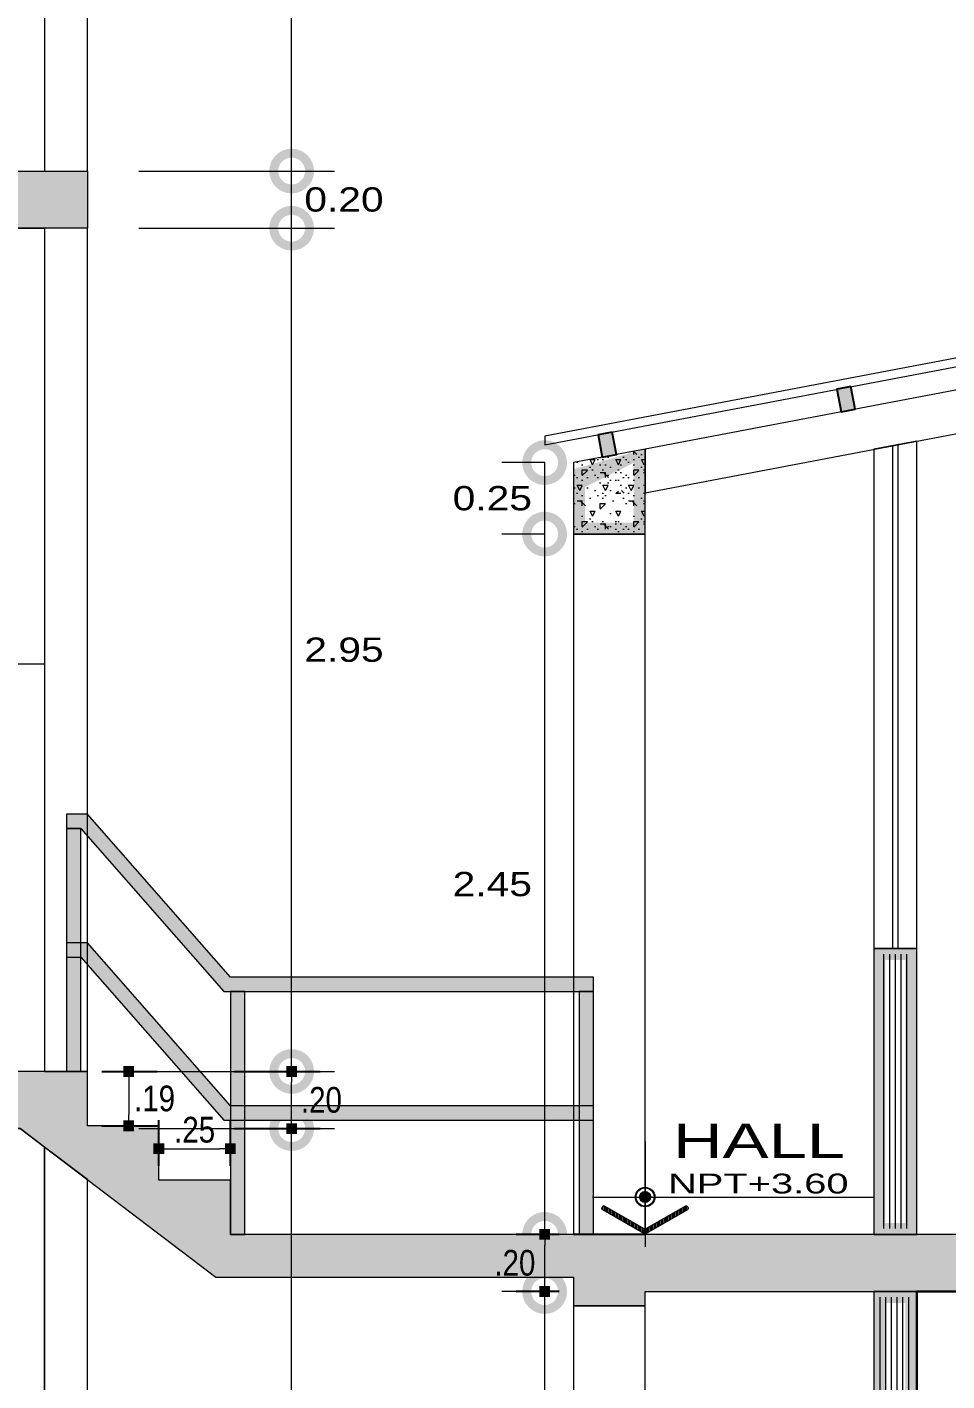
# Model space of a CAD drawing. Header units: millimetres. Extents: x 1555 to 3397, y 790 to 1592.
# Drawn here: x 1722.964 to 1726.18, y 807.998 to 812.734 of the extents above; entities that cross this region are included whole.
import ezdxf
from ezdxf.enums import TextEntityAlignment as Align

# ---------------------------------------------------------------- set-up
doc = ezdxf.new("R2010")
doc.units = ezdxf.units.MM
doc.linetypes.add('CONTINUA', pattern=[0])
doc.layers.get('0').update_dxf_attribs({"lineweight": 5})
doc.layers.get('Defpoints').update_dxf_attribs({"lineweight": 5})
for name, color, linetype, lineweight in [('0-Hach de Muro Alto', 145, 'Continuous', 5), ('0-Muro Alto', 145, 'Continuous', 5), ('02', 2, 'Continuous', 5), ('BARANDAS', 129, 'Continuous', 9), ('CASCO', 7, 'Continuous', 9), ('CONCRETO DE LOSA ALIGERADO', 251, 'Continuous', 5), ('COTAS', 7, 'Continuous', 9), ('COTAS-01', 7, 'Continuous', 15), ('LOSA STDIO ARQ', 7, 'Continuous', 13), ('MARCO DE VENTANA Y PUERTA', 250, 'Continuous', 13), ('MURO ELEV', 7, 'Continuous', 20), ('SOMBRA01', 250, 'Continuous', 20), ('TEXT2', 7, 'Continuous', 9), ('TEXTURA VARIOS', 251, 'Continuous', 9), ('VENTANA', 150, 'Continuous', 5), ('VIGA  MADERA', 46, 'Continuous', 25), ('VIGA PRINCIPAL', 250, 'CONTINUA', 9)]:
    doc.layers.add(name, color=color, linetype=linetype, lineweight=lineweight)
for name, color, linetype, lineweight, true_color in [('BARANDA DETALLES', 7, 'Continuous', 13, 0x818979), ('COLUMNA ELEVACION', 7, 'Continuous', 9, 0x44484a), ('FLECHAS NPT', 7, 'Continuous', 13, 0x51594d), ('MURO INTERIOR 01', 7, 'Continuous', 30, 0x4b4d46), ('RELLENO DE MURO CORTE', 7, 'Continuous', 5, 0x5b605f), ('TEXTOS NPT', 7, 'Continuous', 5, 0x54254a)]:
    doc.layers.add(name, color=color, linetype=linetype, lineweight=lineweight, true_color=true_color)
doc.layers.add('calamina', color=14, linetype='Continuous')
doc.styles.add('DETALLES', font='techl___.ttf')
doc.styles.add('STYLE1-50EJES', font='swissel.ttf', dxfattribs={"width": 1.199999999999999, "height": 0.085})
doc.styles.add('TEXTO-AMBIENTES', font='GOTHIC.TTF', dxfattribs={"width": 1.5, "height": 0.125})
doc.dimstyles.new('50$0', dxfattribs={"dimscale": 0, "dimtxt": 0.09, "dimasz": 0.038, "dimexe": 0.1, "dimexo": 0.05, "dimgap": 0.02, "dimtad": 2, "dimtih": 1, "dimtoh": 1, "dimlfac": -1, "dimzin": 4, "dimdsep": 46, "dimtxsty": 'DETALLES', "dimblk": 'BOXFILLED', "dimcen": 2.5, "dimclrd": 256, "dimclre": 256, "dimclrt": 256, "dimazin": 0, "dimtfac": 1, "dimtmove": 0, "dimatfit": 2, "dimldrblk": 'DOT', "dimfxl": 0.2, "dimfxlon": 1, "dimtolj": 1, "dimtzin": 0, "dimlwd": -1, "dimarcsym": 0})
doc.dimstyles.new('DIM-1-50ejes', dxfattribs={"dimtxt": 0.085, "dimasz": 0.25, "dimexe": 0.15, "dimexo": 0.18, "dimgap": 0.03, "dimtad": 2, "dimtih": 1, "dimtoh": 1, "dimzin": 0, "dimdsep": 46, "dimtxsty": 'STYLE1-50EJES', "dimblk1": 'DOTSMALL', "dimblk2": 'DOTSMALL', "dimsah": 1, "dimcen": 2.75, "dimclrd": 256, "dimclre": 256, "dimclrt": 256, "dimazin": 0, "dimtfac": 1, "dimtix": 1, "dimtmove": 0, "dimatfit": 3, "dimldrblk": 'DOTSMALL', "dimfxl": 1, "dimfxlon": 1, "dimtolj": 1, "dimtzin": 0, "dimlwd": -1, "dimlwe": -1, "dimarcsym": 0})

# ---------------------------------------------------------------- blocks, each defined once
blk = doc.blocks.new('_DOTSMALL')
at = {"color": 0, "linetype": 'ByBlock', "const_width": 0.5}
blk.add_lwpolyline([(-0.0625, 0, 1), (0.0625, 0, 1)], format="xyb", close=True, dxfattribs=at)
blk = doc.blocks.new('*D471')
at = {"layer": 'COTAS', "transparency": 16777216}
for p, q in [((1723.354597669098, 808.8805484734368), (1724.038790911903, 808.8805484734368)), ((1723.888790911903, 805.4805484734366), (1723.888790911903, 808.8805484734368)), ((1723.354597669099, 805.4805484734366), (1724.038790911903, 805.4805484734366))]:
    blk.add_line(p, q, dxfattribs=at)
at = {"layer": 'Defpoints', "color": 0, "transparency": 16777216}
for p in [(1723.174597669098, 808.8805484734368), (1723.888790911903, 808.8805484734368), (1723.174597669099, 805.4805484734366)]:
    blk.add_point(p, dxfattribs=at)
at = {"layer": 'COTAS', "transparency": 16777216, "xscale": 0.25, "yscale": 0.25, "zscale": 0.25}
for p, rotation in [((1723.888790911903, 808.8805484734368), 90), ((1723.888790911903, 805.4805484734366), 270)]:
    blk.add_blockref('_DOTSMALL', p, dxfattribs=dict(at, rotation=rotation))
at = {"layer": 'COTAS', "transparency": 16777216, "insert": (1724.071894360178, 807.1805484734369), "char_height": 0.085, "attachment_point": 5, "style": 'STYLE1-50EJES'}
blk.add_mtext('\\A1;3.40', dxfattribs=at)
blk = doc.blocks.new('_BOXFILLED')
at = {"color": 0, "linetype": 'ByBlock'}
blk.add_line((-0.5, 0), (-1, 0), dxfattribs=at)
blk.add_solid([(-0.5, 0.5), (0.5, 0.5), (-0.5, -0.5), (0.5, -0.5)], dxfattribs=at)
blk = doc.blocks.new('*D472')
at = {"layer": 'COTAS-01', "lineweight": -2, "transparency": 16777216}
for p, q in [((1723.688790911903, 809.0805484734367), (1723.988790911902, 809.0805484734367)), ((1723.688790911903, 808.8805484734368), (1723.988790911902, 808.8805484734368))]:
    blk.add_line(p, q, dxfattribs=at)
at = {"layer": 'COTAS-01', "transparency": 16777216}
blk.add_line((1723.888790911903, 808.9185484734368), (1723.888790911903, 809.0425484734367), dxfattribs=at)
at = {"layer": 'Defpoints', "color": 0, "transparency": 16777216}
for p in [(1723.1745976691, 809.0805484734367), (1723.888790911903, 809.0805484734367), (1723.174597669098, 808.8805484734368)]:
    blk.add_point(p, dxfattribs=at)
at = {"layer": 'COTAS-01', "transparency": 16777216, "xscale": 0.038, "yscale": 0.038, "zscale": 0.038}
for p, rotation in [((1723.888790911903, 809.0805484734367), 90), ((1723.888790911903, 808.8805484734368), 270)]:
    blk.add_blockref('_BOXFILLED', p, dxfattribs=dict(at, rotation=rotation))
at = {"layer": 'COTAS-01', "transparency": 16777216, "insert": (1723.992935648744, 808.9805484734369), "char_height": 0.09, "attachment_point": 5, "style": 'DETALLES'}
blk.add_mtext('\\A1;.20', dxfattribs=at)
blk = doc.blocks.new('_Dot')
at = {"layer": '02', "color": 0, "lineweight": -2}
blk.add_line((-0.5, 0), (-1, 0), dxfattribs=at)
at = {"layer": '02', "color": 0, "const_width": 0.5}
blk.add_lwpolyline([(-0.25, 0, 1), (0.25, 0, 1)], format="xyb", close=True, dxfattribs=at)
blk = doc.blocks.new('*D473')
at = {"layer": 'COTAS', "transparency": 16777216}
for p, q in [((1723.3545976691, 812.0305484734383), (1724.038790911903, 812.0305484734383)), ((1723.888790911903, 809.0805484734367), (1723.888790911903, 812.0305484734383)), ((1723.3545976691, 809.0805484734367), (1724.038790911903, 809.0805484734367))]:
    blk.add_line(p, q, dxfattribs=at)
at = {"layer": 'Defpoints', "color": 0, "transparency": 16777216}
for p in [(1723.1745976691, 812.0305484734383), (1723.888790911903, 812.0305484734383), (1723.1745976691, 809.0805484734367)]:
    blk.add_point(p, dxfattribs=at)
at = {"layer": 'COTAS', "transparency": 16777216, "xscale": 0.25, "yscale": 0.25, "zscale": 0.25}
for p, rotation in [((1723.888790911903, 812.0305484734383), 90), ((1723.888790911903, 809.0805484734367), 270)]:
    blk.add_blockref('_DOTSMALL', p, dxfattribs=dict(at, rotation=rotation))
at = {"layer": 'COTAS', "transparency": 16777216, "insert": (1724.071928842937, 810.5555484734377), "char_height": 0.085, "attachment_point": 5, "style": 'STYLE1-50EJES'}
blk.add_mtext('\\A1;2.95', dxfattribs=at)
blk = doc.blocks.new('*D474')
at = {"layer": 'COTAS', "transparency": 16777216}
for p, q in [((1723.3545976691, 812.2305484734379), (1724.038790911903, 812.2305484734379)), ((1723.888790911903, 812.0305484734383), (1723.888790911903, 812.2305484734379)), ((1723.3545976691, 812.0305484734383), (1724.038790911903, 812.0305484734383))]:
    blk.add_line(p, q, dxfattribs=at)
at = {"layer": 'Defpoints', "color": 0, "transparency": 16777216}
for p in [(1723.1745976691, 812.2305484734379), (1723.888790911903, 812.2305484734379), (1723.1745976691, 812.0305484734383)]:
    blk.add_point(p, dxfattribs=at)
at = {"layer": 'COTAS', "transparency": 16777216, "xscale": 0.25, "yscale": 0.25, "zscale": 0.25}
for p, rotation in [((1723.888790911903, 812.2305484734379), 90), ((1723.888790911903, 812.0305484734383), 270)]:
    blk.add_blockref('_DOTSMALL', p, dxfattribs=dict(at, rotation=rotation))
at = {"layer": 'COTAS', "transparency": 16777216, "insert": (1724.071790911902, 812.1305484734384), "char_height": 0.085, "attachment_point": 5, "style": 'STYLE1-50EJES'}
blk.add_mtext('\\A1;0.20', dxfattribs=at)
blk = doc.blocks.new('*D475')
at = {"layer": 'COTAS', "transparency": 16777216}
for p, q in [((1723.3545976691, 815.1805484734392), (1724.038790911903, 815.1805484734392)), ((1723.888790911903, 812.2305484734379), (1723.888790911903, 815.1805484734392)), ((1723.3545976691, 812.2305484734379), (1724.038790911903, 812.2305484734379))]:
    blk.add_line(p, q, dxfattribs=at)
at = {"layer": 'Defpoints', "color": 0, "transparency": 16777216}
for p in [(1723.1745976691, 815.1805484734392), (1723.888790911903, 815.1805484734392), (1723.1745976691, 812.2305484734379)]:
    blk.add_point(p, dxfattribs=at)
at = {"layer": 'COTAS', "transparency": 16777216, "xscale": 0.25, "yscale": 0.25, "zscale": 0.25}
for p, rotation in [((1723.888790911903, 815.1805484734392), 90), ((1723.888790911903, 812.2305484734379), 270)]:
    blk.add_blockref('_DOTSMALL', p, dxfattribs=dict(at, rotation=rotation))
at = {"layer": 'COTAS', "transparency": 16777216, "insert": (1724.071928842937, 813.7055484734389), "char_height": 0.085, "attachment_point": 5, "style": 'STYLE1-50EJES'}
blk.add_mtext('\\A1;2.95', dxfattribs=at)
blk = doc.blocks.new('*D479')
at = {"layer": 'COTAS-01', "lineweight": -2, "transparency": 16777216}
for p, q in [((1723.224597669099, 809.0805484734367), (1723.418994703725, 809.0805484734367)), ((1723.224597669099, 808.8905484734366), (1723.418994703725, 808.8905484734366))]:
    blk.add_line(p, q, dxfattribs=at)
at = {"layer": 'COTAS-01', "transparency": 16777216}
blk.add_line((1723.318994703725, 809.0425484734367), (1723.318994703725, 808.9285484734366), dxfattribs=at)
at = {"layer": 'Defpoints', "color": 0, "transparency": 16777216}
for p in [(1723.174597669099, 809.0805484734367), (1723.174597669099, 808.8905484734366), (1723.318994703725, 808.8905484734366)]:
    blk.add_point(p, dxfattribs=at)
at = {"layer": 'COTAS-01', "transparency": 16777216, "xscale": 0.038, "yscale": 0.038, "zscale": 0.038}
for p, rotation in [((1723.318994703725, 809.0805484734367), 90), ((1723.318994703725, 808.8905484734366), 270)]:
    blk.add_blockref('_BOXFILLED', p, dxfattribs=dict(at, rotation=rotation))
at = {"layer": 'COTAS-01', "transparency": 16777216, "insert": (1723.409586808988, 808.9855484734369), "char_height": 0.09, "attachment_point": 5, "style": 'DETALLES'}
blk.add_mtext('\\A1;.19', dxfattribs=at)
blk = doc.blocks.new('*D480')
at = {"layer": 'COTAS-01', "lineweight": -2, "transparency": 16777216}
for p, q in [((1723.424597669099, 808.7505484734364), (1723.424597669099, 808.9101476423214)), ((1723.674597669099, 808.7505484734364), (1723.674597669099, 808.9101476423214))]:
    blk.add_line(p, q, dxfattribs=at)
at = {"layer": 'COTAS-01', "transparency": 16777216}
blk.add_line((1723.462597669099, 808.8101476423213), (1723.636597669099, 808.8101476423213), dxfattribs=at)
at = {"layer": 'Defpoints', "color": 0, "transparency": 16777216}
for p in [(1723.674597669099, 808.8101476423213), (1723.424597669099, 808.7005484734365), (1723.674597669099, 808.7005484734365)]:
    blk.add_point(p, dxfattribs=at)
at = {"layer": 'COTAS-01', "transparency": 16777216, "xscale": 0.038, "yscale": 0.038, "zscale": 0.038, "rotation": 180}
blk.add_blockref('_BOXFILLED', (1723.424597669099, 808.8101476423213), dxfattribs=at)
at = {"layer": 'COTAS-01', "transparency": 16777216, "xscale": 0.038, "yscale": 0.038, "zscale": 0.038}
blk.add_blockref('_BOXFILLED', (1723.674597669099, 808.8101476423213), dxfattribs=at)
at = {"layer": 'COTAS-01', "transparency": 16777216, "insert": (1723.549597669099, 808.8761344844266), "char_height": 0.09, "attachment_point": 5, "style": 'DETALLES'}
blk.add_mtext('\\A1;.25', dxfattribs=at)
blk = doc.blocks.new('*D516')
at = {"layer": 'COTAS', "transparency": 16777216}
for p, q in [((1724.773500441772, 808.3105484734366), (1724.623500441772, 808.3105484734366)), ((1724.773500441772, 804.9105484734367), (1724.773500441772, 808.3105484734366)), ((1724.773500441772, 804.9105484734367), (1724.623500441772, 804.9105484734367))]:
    blk.add_line(p, q, dxfattribs=at)
at = {"layer": 'Defpoints', "color": 0, "transparency": 16777216}
for p in [(1724.773500441772, 808.3105484734366), (1724.8745976691, 808.3105484734366), (1724.874597669099, 804.9105484734367)]:
    blk.add_point(p, dxfattribs=at)
at = {"layer": 'COTAS', "transparency": 16777216, "xscale": 0.25, "yscale": 0.25, "zscale": 0.25}
for p, rotation in [((1724.773500441772, 808.3105484734366), 90), ((1724.773500441772, 804.9105484734367), 270)]:
    blk.add_blockref('_DOTSMALL', p, dxfattribs=dict(at, rotation=rotation))
at = {"layer": 'COTAS', "transparency": 16777216, "insert": (1724.590396993496, 806.6105484734369), "char_height": 0.085, "attachment_point": 5, "style": 'STYLE1-50EJES'}
blk.add_mtext('\\A1;3.40', dxfattribs=at)
blk = doc.blocks.new('*D517')
at = {"layer": 'COTAS-01', "lineweight": -2, "transparency": 16777216}
for p, q in [((1724.824597669099, 808.5105484734366), (1724.673500441772, 808.5105484734366)), ((1724.8245976691, 808.3105484734366), (1724.673500441772, 808.3105484734366))]:
    blk.add_line(p, q, dxfattribs=at)
at = {"layer": 'COTAS-01', "transparency": 16777216}
blk.add_line((1724.773500441772, 808.3485484734366), (1724.773500441772, 808.4725484734366), dxfattribs=at)
at = {"layer": 'Defpoints', "color": 0, "transparency": 16777216}
for p in [(1724.773500441772, 808.5105484734366), (1724.874597669099, 808.5105484734366), (1724.8745976691, 808.3105484734366)]:
    blk.add_point(p, dxfattribs=at)
at = {"layer": 'COTAS-01', "transparency": 16777216, "xscale": 0.038, "yscale": 0.038, "zscale": 0.038}
for p, rotation in [((1724.773500441772, 808.5105484734366), 90), ((1724.773500441772, 808.3105484734366), 270)]:
    blk.add_blockref('_BOXFILLED', p, dxfattribs=dict(at, rotation=rotation))
at = {"layer": 'COTAS-01', "transparency": 16777216, "insert": (1724.66935570493, 808.4105484734368), "char_height": 0.09, "attachment_point": 5, "style": 'DETALLES'}
blk.add_mtext('\\A1;.20', dxfattribs=at)
blk = doc.blocks.new('*D518')
at = {"layer": 'COTAS', "transparency": 16777216}
for p, q in [((1724.773500441772, 810.9605484734367), (1724.623500441772, 810.9605484734367)), ((1724.773500441772, 808.5105484734366), (1724.773500441772, 810.9605484734367)), ((1724.773500441772, 808.5105484734366), (1724.623500441772, 808.5105484734366))]:
    blk.add_line(p, q, dxfattribs=at)
at = {"layer": 'Defpoints', "color": 0, "transparency": 16777216}
for p in [(1724.773500441772, 810.9605484734367), (1724.874597669099, 810.9605484734367), (1724.874597669099, 808.5105484734366)]:
    blk.add_point(p, dxfattribs=at)
at = {"layer": 'COTAS', "transparency": 16777216, "xscale": 0.25, "yscale": 0.25, "zscale": 0.25}
for p, rotation in [((1724.773500441772, 810.9605484734367), 90), ((1724.773500441772, 808.5105484734366), 270)]:
    blk.add_blockref('_DOTSMALL', p, dxfattribs=dict(at, rotation=rotation))
at = {"layer": 'COTAS', "transparency": 16777216, "insert": (1724.590362510737, 809.7355484734369), "char_height": 0.085, "attachment_point": 5, "style": 'STYLE1-50EJES'}
blk.add_mtext('\\A1;2.45', dxfattribs=at)
blk = doc.blocks.new('*D519')
at = {"layer": 'COTAS', "transparency": 16777216}
for p, q in [((1724.773500441772, 811.2105484734367), (1724.623500441772, 811.2105484734367)), ((1724.773500441772, 810.9605484734367), (1724.773500441772, 811.2105484734367)), ((1724.773500441772, 810.9605484734367), (1724.623500441772, 810.9605484734367))]:
    blk.add_line(p, q, dxfattribs=at)
at = {"layer": 'Defpoints', "color": 0, "transparency": 16777216}
for p in [(1724.773500441772, 811.2105484734367), (1724.874597669099, 811.2105484734367), (1724.874597669099, 810.9605484734367)]:
    blk.add_point(p, dxfattribs=at)
at = {"layer": 'COTAS', "transparency": 16777216, "xscale": 0.25, "yscale": 0.25, "zscale": 0.25}
for p, rotation in [((1724.773500441772, 811.2105484734367), 90), ((1724.773500441772, 810.9605484734367), 270)]:
    blk.add_blockref('_DOTSMALL', p, dxfattribs=dict(at, rotation=rotation))
at = {"layer": 'COTAS', "transparency": 16777216, "insert": (1724.590500441772, 811.0855484734369), "char_height": 0.085, "attachment_point": 5, "style": 'STYLE1-50EJES'}
blk.add_mtext('\\A1;0.25', dxfattribs=at)

msp = doc.modelspace()

# ---------------------------------------------------------------- hatches: boundary and pattern name
at = {"layer": 'BARANDA DETALLES'}
h = msp.add_hatch(color=256, dxfattribs=at)
h.set_gradient(color1=(129, 137, 121), rotation=89.99999999999996, one_color=1, tint=1, name='CYLINDER')
h.paths.add_polyline_path([(1723.101946651249, 809.9805484734367), (1723.101946651249, 809.9305484734367), (1723.151946651249, 809.9305484734367), (1723.651946651249, 809.3605484734366), (1724.944597669099, 809.3605484734367), (1724.944597669099, 809.4105484734366), (1723.674597669099, 809.4105484734367), (1723.174597669099, 809.9805484734368)])
h = msp.add_hatch(color=256, dxfattribs=at)
h.set_gradient(color1=(129, 137, 121), one_color=1, tint=1, name='CYLINDER')
h.paths.add_polyline_path([(1723.151946651249, 809.9305484734367), (1723.101946651249, 809.9305484734367), (1723.101946651249, 809.0805484734367), (1723.151946651249, 809.0805484734367)])
h = msp.add_hatch(color=256, dxfattribs=at)
h.set_gradient(color1=(129, 137, 121), rotation=89.99999999999996, one_color=1, tint=1, name='CYLINDER')
h.paths.add_polyline_path([(1723.101946651249, 809.5305484734367), (1723.101946651249, 809.4805484734368), (1723.151946651249, 809.4805484734368), (1723.651946651249, 808.9105484734366), (1724.944597669099, 808.9105484734365), (1724.944597669099, 808.9605484734366), (1723.674597669099, 808.9605484734366), (1723.174597669099, 809.5305484734367)])
h = msp.add_hatch(color=256, dxfattribs=at)
h.set_gradient(color1=(129, 137, 121), one_color=1, tint=1, name='CYLINDER')
h.paths.add_polyline_path([(1723.724597669099, 809.3605484734366), (1723.674597669099, 809.3605484734366), (1723.674597669099, 808.5105484734366), (1723.724597669099, 808.5105484734366)])
h = msp.add_hatch(color=256, dxfattribs=at)
h.set_gradient(color1=(129, 137, 121), one_color=1, tint=1, name='CYLINDER')
h.paths.add_polyline_path([(1724.944597669099, 809.3605484734366), (1724.894597669099, 809.3605484734366), (1724.894597669099, 808.5105484734366), (1724.944597669099, 808.5105484734366)])
at = {"layer": 'CONCRETO DE LOSA ALIGERADO'}
h = msp.add_hatch(dxfattribs=at)
h.set_pattern_fill('CONCRETE', color=256, scale=0.18, style=0, pattern_type=2)
h.set_pattern_definition([(45, (290.9679759423046, -148.5900730685125), (0, 0.1800008193761351), [0.0254556, -0.050913, 0.0127278, -0.0763668, 0.0254556, -0.06363964116000001]), (135, (291.0849759423044, -148.5810730685125), (-0.1800008193761351, 0), [0.02545578, -0.0381834, 0.0127278, -0.063639, 0.02545578, -0.08909668116000001]), (63.43494882, (290.9409759423044, -148.6170730685126), (9.1798e-12, 0.1800000000000169), [0.02012399999999975, -0.08049599999999932, 0.02012399999999975, -0.08050211801999922]), (116.5650512, (290.9409759423044, -148.6170730685126), (-7.20117e-11, 0.1800000000000169), [0.02012399999999975, -0.08049599999999932, 0.02012399999999975, -0.08050211801999922]), (0, (290.9409759423044, -148.5990730685126), (0, 0.18), [0.009000000000000001, -0.07200000000000001, 0.018, -0.07200000000000001, 0.009000000000000001]), (0, (290.9409759423044, -148.5720730685125), (0, 0.18), [-0.027, 0.018, -0.07200000000000001, 0, -0.063, 0]), (0, (290.9409759423044, -148.5630730685124), (0, 0.18), [-0.07200000000000001, 0, -0.05400000000000001, 0.018, -0.036, 0]), (0, (290.9409759423044, -148.5360730685126), (0, 0.18), [-0.036, 0, -0.045, 0.018, -0.081, 0]), (0, (290.9409759423044, -148.5090730685125), (0, 0.18), [-0.036, 0.018, -0.07200000000000001, 0.018, -0.036, 0]), (0, (290.9409759423044, -148.4640730685126), (0, 0.18), [-0.027, 0.018, -0.036, 0, -0.099, 0]), (0, (290.9409759423044, -148.4550730685125), (0, 0.18), [-0.036, 0, -0.108, 0.018, -0.018, 0]), (90, (290.9499759423044, -148.5810730685125), (-0.18, 0), [-0.05400000000000001, 0, -0.05400000000000001, 0, -0.07200000000000001, 0]), (90, (290.9679759423046, -148.6170730685126), (-0.18, 0), [-0.027, 0.018, -0.07200000000000001, 0, -0.063, 0]), (90, (290.9859759423045, -148.6170730685126), (-0.18, 0), [-0.07200000000000001, 0, -0.063, 0.018, -0.027, 0]), (90, (291.0849759423044, -148.6170730685126), (-0.18, 0), [-0.036, 0.018, -0.09, 0.018, -0.018, 0]), (90, (290.9589759423046, -148.5990730685126), (-0.18, 0), [-0.05400000000000001, 0, -0.063, 0, -0.063, 0]), (90, (290.9769759423046, -148.5990730685126), (-0.18, 0), [-0.045, 0, -0.099, 0, -0.036, 0]), (90, (290.9949759423046, -148.5900730685125), (-0.18, 0), [-0.09, 0, -0.027, 0, -0.063, 0]), (90, (291.0039759423046, -148.6080730685126), (-0.18, 0), [-0.081, 0, -0.036, 0, -0.045, 0]), (90, (291.0219759423044, -148.5810730685125), (-0.18, 0), [-0.07200000000000001, 0, -0.027, 0, -0.07200000000000001, 0]), (90, (291.0309759423044, -148.5720730685125), (-0.18, 0), [-0.081, 0, -0.036, 0, -0.063, 0]), (90, (291.0399759423044, -148.6170730685126), (-0.18, 0), [-0.108, 0, -0.045, 0, -0.027, 0]), (90, (291.0489759423044, -148.5900730685125), (-0.18, 0), [-0.036, 0, -0.07200000000000001, 0, -0.07200000000000001, 0]), (90, (291.0579759423044, -148.5990730685126), (-0.18, 0), [-0.081, 0, -0.045, 0, -0.05400000000000001, 0]), (90, (291.0669759423044, -148.6080730685126), (-0.18, 0), [-0.07200000000000001, 0, -0.05400000000000001, 0, -0.05400000000000001, 0]), (90, (291.0849759423044, -148.5990730685126), (-0.18, 0), [-0.05400000000000001, 0, -0.05400000000000001, 0, -0.07200000000000001, 0]), (90, (291.1029759423046, -148.5900730685125), (-0.18, 0), [-0.07200000000000001, 0, -0.036, 0, -0.07200000000000001, 0]), (90, (291.1119759423046, -148.5810730685125), (-0.18, 0), [-0.027, 0, -0.108, 0, -0.045, 0])])
h.paths.add_polyline_path([(1723.1745976691, 812.0305484734386), (1723.1745976691, 812.2305484734384), (1711.974597669099, 812.2305484734379), (1711.974597669099, 812.0305484734381)])
h = msp.add_hatch(dxfattribs=at)
h.set_pattern_fill('CONCRETE', color=256, scale=0.18, style=0, pattern_type=2)
h.set_pattern_definition([(45, (303.8679759423038, -149.6100730685138), (0, 0.1800008193761351), [0.0254556, -0.050913, 0.0127278, -0.0763668, 0.0254556, -0.06363964116000001]), (135, (303.9849759423036, -149.6010730685138), (-0.1800008193761351, 0), [0.02545578, -0.0381834, 0.0127278, -0.063639, 0.02545578, -0.08909668116000001]), (63.43494882, (303.8409759423036, -149.6370730685139), (9.1798e-12, 0.1800000000000169), [0.02012399999999972, -0.08049599999999917, 0.02012399999999972, -0.08050211801999917]), (116.5650512, (303.8409759423036, -149.6370730685139), (-7.20117e-11, 0.1800000000000169), [0.02012399999999972, -0.08049599999999917, 0.02012399999999972, -0.08050211801999917]), (0, (303.8409759423036, -149.6190730685138), (0, 0.18), [0.009000000000000001, -0.07200000000000001, 0.018, -0.07200000000000001, 0.009000000000000001]), (0, (303.8409759423036, -149.5920730685139), (0, 0.18), [-0.027, 0.018, -0.07200000000000001, 0, -0.063, 0]), (0, (303.8409759423036, -149.5830730685138), (0, 0.18), [-0.07200000000000001, 0, -0.05400000000000001, 0.018, -0.036, 0]), (0, (303.8409759423036, -149.5560730685139), (0, 0.18), [-0.036, 0, -0.045, 0.018, -0.081, 0]), (0, (303.8409759423036, -149.5290730685138), (0, 0.18), [-0.036, 0.018, -0.07200000000000001, 0.018, -0.036, 0]), (0, (303.8409759423036, -149.4840730685139), (0, 0.18), [-0.027, 0.018, -0.036, 0, -0.099, 0]), (0, (303.8409759423036, -149.4750730685138), (0, 0.18), [-0.036, 0, -0.108, 0.018, -0.018, 0]), (90, (303.8499759423036, -149.6010730685138), (-0.18, 0), [-0.05400000000000001, 0, -0.05400000000000001, 0, -0.07200000000000001, 0]), (90, (303.8679759423038, -149.6370730685139), (-0.18, 0), [-0.027, 0.018, -0.07200000000000001, 0, -0.063, 0]), (90, (303.8859759423037, -149.6370730685139), (-0.18, 0), [-0.07200000000000001, 0, -0.063, 0.018, -0.027, 0]), (90, (303.9849759423036, -149.6370730685139), (-0.18, 0), [-0.036, 0.018, -0.09, 0.018, -0.018, 0]), (90, (303.8589759423036, -149.6190730685138), (-0.18, 0), [-0.05400000000000001, 0, -0.063, 0, -0.063, 0]), (90, (303.8769759423038, -149.6190730685138), (-0.18, 0), [-0.045, 0, -0.099, 0, -0.036, 0]), (90, (303.8949759423037, -149.6100730685138), (-0.18, 0), [-0.09, 0, -0.027, 0, -0.063, 0]), (90, (303.9039759423038, -149.6280730685139), (-0.18, 0), [-0.081, 0, -0.036, 0, -0.045, 0]), (90, (303.9219759423036, -149.6010730685138), (-0.18, 0), [-0.07200000000000001, 0, -0.027, 0, -0.07200000000000001, 0]), (90, (303.9309759423036, -149.5920730685139), (-0.18, 0), [-0.081, 0, -0.036, 0, -0.063, 0]), (90, (303.9399759423036, -149.6370730685139), (-0.18, 0), [-0.108, 0, -0.045, 0, -0.027, 0]), (90, (303.9489759423036, -149.6100730685138), (-0.18, 0), [-0.036, 0, -0.07200000000000001, 0, -0.07200000000000001, 0]), (90, (303.9579759423036, -149.6190730685138), (-0.18, 0), [-0.081, 0, -0.045, 0, -0.05400000000000001, 0]), (90, (303.9669759423036, -149.6280730685139), (-0.18, 0), [-0.07200000000000001, 0, -0.05400000000000001, 0, -0.05400000000000001, 0]), (90, (303.9849759423036, -149.6190730685138), (-0.18, 0), [-0.05400000000000001, 0, -0.05400000000000001, 0, -0.07200000000000001, 0]), (90, (304.0029759423036, -149.6100730685138), (-0.18, 0), [-0.07200000000000001, 0, -0.036, 0, -0.07200000000000001, 0]), (90, (304.0119759423038, -149.6010730685138), (-0.18, 0), [-0.027, 0, -0.108, 0, -0.045, 0])])
h.paths.add_polyline_path([(1725.124597669099, 810.9605484734367), (1725.124597669099, 811.2580484734367), (1724.874597669099, 811.2105484734367), (1724.874597669099, 810.9605484734367)])
h = msp.add_hatch(dxfattribs=at)
h.set_pattern_fill('CONCRETE', color=256, scale=0.18, style=0, pattern_type=2)
h.set_pattern_definition([(45, (290.9679759423046, -151.7400730685139), (0, 0.1800008193761351), [0.0254556, -0.050913, 0.0127278, -0.0763668, 0.0254556, -0.06363964116000001]), (135, (291.0849759423045, -151.7310730685139), (-0.1800008193761351, 0), [0.02545578, -0.0381834, 0.0127278, -0.063639, 0.02545578, -0.08909668116000001]), (63.43494882, (290.9409759423045, -151.7670730685139), (9.1798e-12, 0.1800000000000169), [0.0201239999999997, -0.080495999999999, 0.0201239999999997, -0.080502118019999]), (116.5650512, (290.9409759423045, -151.7670730685139), (-7.20117e-11, 0.1800000000000169), [0.0201239999999997, -0.080495999999999, 0.0201239999999997, -0.080502118019999]), (0, (290.9409759423045, -151.7490730685138), (0, 0.18), [0.009000000000000001, -0.07200000000000001, 0.018, -0.07200000000000001, 0.009000000000000001]), (0, (290.9409759423045, -151.7220730685139), (0, 0.18), [-0.027, 0.018, -0.07200000000000001, 0, -0.063, 0]), (0, (290.9409759423045, -151.7130730685138), (0, 0.18), [-0.07200000000000001, 0, -0.05400000000000001, 0.018, -0.036, 0]), (0, (290.9409759423045, -151.6860730685139), (0, 0.18), [-0.036, 0, -0.045, 0.018, -0.081, 0]), (0, (290.9409759423045, -151.6590730685139), (0, 0.18), [-0.036, 0.018, -0.07200000000000001, 0.018, -0.036, 0]), (0, (290.9409759423045, -151.6140730685138), (0, 0.18), [-0.027, 0.018, -0.036, 0, -0.099, 0]), (0, (290.9409759423045, -151.6050730685138), (0, 0.18), [-0.036, 0, -0.108, 0.018, -0.018, 0]), (90, (290.9499759423045, -151.7310730685139), (-0.18, 0), [-0.05400000000000001, 0, -0.05400000000000001, 0, -0.07200000000000001, 0]), (90, (290.9679759423046, -151.7670730685139), (-0.18, 0), [-0.027, 0.018, -0.07200000000000001, 0, -0.063, 0]), (90, (290.9859759423045, -151.7670730685139), (-0.18, 0), [-0.07200000000000001, 0, -0.063, 0.018, -0.027, 0]), (90, (291.0849759423045, -151.7670730685139), (-0.18, 0), [-0.036, 0.018, -0.09, 0.018, -0.018, 0]), (90, (290.9589759423046, -151.7490730685138), (-0.18, 0), [-0.05400000000000001, 0, -0.063, 0, -0.063, 0]), (90, (290.9769759423045, -151.7490730685138), (-0.18, 0), [-0.045, 0, -0.099, 0, -0.036, 0]), (90, (290.9949759423046, -151.7400730685139), (-0.18, 0), [-0.09, 0, -0.027, 0, -0.063, 0]), (90, (291.0039759423046, -151.7580730685139), (-0.18, 0), [-0.081, 0, -0.036, 0, -0.045, 0]), (90, (291.0219759423044, -151.7310730685139), (-0.18, 0), [-0.07200000000000001, 0, -0.027, 0, -0.07200000000000001, 0]), (90, (291.0309759423045, -151.7220730685139), (-0.18, 0), [-0.081, 0, -0.036, 0, -0.063, 0]), (90, (291.0399759423044, -151.7670730685139), (-0.18, 0), [-0.108, 0, -0.045, 0, -0.027, 0]), (90, (291.0489759423044, -151.7400730685139), (-0.18, 0), [-0.036, 0, -0.07200000000000001, 0, -0.07200000000000001, 0]), (90, (291.0579759423044, -151.7490730685138), (-0.18, 0), [-0.081, 0, -0.045, 0, -0.05400000000000001, 0]), (90, (291.0669759423045, -151.7580730685139), (-0.18, 0), [-0.07200000000000001, 0, -0.05400000000000001, 0, -0.05400000000000001, 0]), (90, (291.0849759423045, -151.7490730685138), (-0.18, 0), [-0.05400000000000001, 0, -0.05400000000000001, 0, -0.07200000000000001, 0]), (90, (291.1029759423046, -151.7400730685139), (-0.18, 0), [-0.07200000000000001, 0, -0.036, 0, -0.07200000000000001, 0]), (90, (291.1119759423045, -151.7310730685139), (-0.18, 0), [-0.027, 0, -0.108, 0, -0.045, 0])])
h.paths.add_polyline_path([(1724.874597669099, 808.3605484734364), (1724.874597669099, 808.2605484734365), (1725.124597669099, 808.2605484734365), (1725.124597669099, 808.3105484734365), (1729.6245976691, 808.3105484734366), (1729.624597669099, 808.2605484734366), (1729.8745976691, 808.2605484734366), (1729.8745976691, 808.5105484734365), (1723.674597669099, 808.5105484734363), (1723.674597669099, 808.7005484734365), (1723.424597669099, 808.7005484734365), (1723.424597669099, 808.8905484734366), (1723.174597669099, 808.8905484734365), (1723.174597669099, 809.0805484734365), (1711.974597669099, 809.0805484734367), (1711.974597669099, 808.8805484734368), (1722.93985579855, 808.8805484734368), (1722.974597669099, 808.8541446518194), (1723.18985579855, 808.6905484734366), (1723.211877775318, 808.6738117710931), (1723.224597669099, 808.6641446518192), (1723.43985579855, 808.5005484734364), (1723.461877775318, 808.483811771093), (1723.474597669099, 808.4741446518194), (1723.624066324866, 808.3605484734361)])
at = {"layer": 'FLECHAS NPT'}
h = msp.add_hatch(color=256, dxfattribs=at)
h.paths.add_polyline_path([(1725.124597669099, 808.6258508065521), (1725.124597669099, 808.6411981031275), (1725.109250372522, 808.6411981031275, 0.4142135623730951)])
h.paths.add_polyline_path([(1725.139944965674, 808.6411981031275), (1725.124597669099, 808.6411981031275), (1725.124597669099, 808.6258508065521, 0.4142135623730951)])
h.paths.add_polyline_path([(1725.139944965674, 808.6411981031275, 0.4142135623730951), (1725.124597669099, 808.6565453997026), (1725.124597669099, 808.6411981031275)])
h.paths.add_polyline_path([(1725.124597669099, 808.6411981031275), (1725.124597669099, 808.6565453997026, 0.4142135623730951), (1725.109250372522, 808.6411981031275)])
h = msp.add_hatch(dxfattribs=at)
h.set_pattern_fill('ANSI31', color=256, scale=0.0409261242006669, angle=45, style=0)
h.set_pattern_definition([(90, (1688.421072224525, 814.841792356016), (0.0051157655250834, 0), [])])
h.paths.add_polyline_path([(1724.984114811112, 808.609681050833, 0.4142135623731248), (1724.975728892312, 808.6074340506603), (1724.974194162658, 808.6047758209234, 0.4142135622913197), (1724.976441162829, 808.5963899021242), (1725.120760844954, 808.5130668948004, 0.1316524975874272), (1725.124597669099, 808.5120388208692), (1725.124597669099, 808.5297603524875, -0.1316524950640811), (1725.120760845031, 808.5307884264172)])
h.paths.add_polyline_path([(1725.128434493317, 808.5307884264191, -0.1316525000879867), (1725.124597669099, 808.5297603524875), (1725.124597669099, 808.5120388208692, 0.1316524975873821), (1725.128434493243, 808.5130668948004), (1725.272754175367, 808.5963899021242, 0.4142135622913213), (1725.275001175538, 808.6047758209234), (1725.273466445884, 808.6074340506603, 0.414213562510474), (1725.265080527083, 808.6096810508318)])
at = {"layer": 'RELLENO DE MURO CORTE'}
h = msp.add_hatch(dxfattribs=at)
h.set_pattern_fill('_USER', color=256, scale=0.02, angle=90, style=0, pattern_type=0)
h.set_pattern_definition([(90, (94.73978720857752, -7.142844465469118), (-0.02, 0), [])])
h.paths.add_polyline_path([(1726.054597669099, 809.4905484734368), (1725.944597669099, 809.4905484734368), (1725.944597669099, 808.5305484734366), (1726.054597669099, 808.5305484734366)])
h = msp.add_hatch(dxfattribs=at)
h.set_pattern_fill('_USER', color=256, scale=0.02, angle=90, style=0, pattern_type=0)
h.set_pattern_definition([(90, (5.086321081525284, 24.85458083150218), (-0.02, 1.224606353822377e-18), [])])
h.paths.add_polyline_path([(1726.054597669098, 808.2905484734366), (1725.944597669099, 808.2905484734366), (1725.944597669099, 804.9305484734367), (1726.054597669098, 804.9305484734367)])
at = {"layer": 'TEXTURA VARIOS'}
h = msp.add_hatch(color=256, dxfattribs=at)
h.paths.add_polyline_path([(1725.124597669099, 808.6754131742576), (1725.124597669099, 808.6729131742576, -0.4142135623730951), (1725.156312740228, 808.6411981031275), (1725.158812740228, 808.6411981031275, 0.4142135623730951)])
h.paths.add_polyline_path([(1725.092882597968, 808.6411981031275), (1725.090382597968, 808.6411981031275, 0.4142135623730951), (1725.124597669099, 808.6069830319974), (1725.124597669099, 808.6094830319981, -0.4142135623730951)])
h = msp.add_hatch(color=256, dxfattribs=at)
h.paths.add_polyline_path([(1725.124597669099, 808.6554131742577), (1725.124597669099, 808.6604131742575, 0.4142135623730951), (1725.105382597969, 808.6411981031275), (1725.110382597968, 808.6411981031275, -0.4142135623730951)])
h.paths.add_polyline_path([(1725.143812740228, 808.6411981031275), (1725.138812740229, 808.6411981031275, -0.4142135623730951), (1725.124597669099, 808.6269830319978), (1725.124597669099, 808.6219830319977, 0.4142135623730951)])
h = msp.add_hatch(color=256, dxfattribs=at)
h.paths.add_polyline_path([(1725.124597669099, 808.629090525029), (1725.124597669099, 808.6411981031275), (1725.112490091, 808.6411981031275, 0.4142135623730951)])
h.paths.add_polyline_path([(1725.136705247196, 808.6411981031275), (1725.124597669099, 808.6411981031275), (1725.124597669099, 808.629090525029, 0.4142135623730951)])
h.paths.add_polyline_path([(1725.136705247196, 808.6411981031275, 0.4142135623730951), (1725.124597669099, 808.653305681226), (1725.124597669099, 808.6411981031275)])
h.paths.add_polyline_path([(1725.124597669099, 808.6411981031275), (1725.124597669099, 808.653305681226, 0.4142135623730951), (1725.112490091, 808.6411981031275)])
at = {"layer": 'VIGA  MADERA', "ltscale": 0.006999999999999999}
for points in [[(1725.844286212671, 811.4762204946742), (1725.795164990087, 811.4668874623771), (1725.810097841752, 811.388293506247), (1725.859219064337, 811.3976265385379)], [(1725.009225428725, 811.3175589457244), (1724.960104206141, 811.3082259134272), (1724.975037057805, 811.2296319572971), (1725.024158280391, 811.238964989588)]]:
    msp.add_hatch(color=256, dxfattribs=at).paths.add_polyline_path(points)

# ---------------------------------------------------------------- linework, layer by layer
for radius in [0.0342150711299321, 0.0142150711299321, 0.0121075780985758]:
    msp.add_circle((1725.124597669099, 808.6411981031275), radius)
at = {"layer": '0-Hach de Muro Alto', "const_width": 0.04}
for points in [[(1726.054597669099, 809.4905484734368), (1725.944597669099, 809.4905484734368), (1725.944597669099, 808.5305484734366), (1726.054597669099, 808.5305484734366)], [(1726.054597669098, 808.2905484734366), (1725.944597669099, 808.2905484734366), (1725.944597669099, 804.9305484734367), (1726.054597669098, 804.9305484734367)]]:
    msp.add_lwpolyline(points, close=True, dxfattribs=at)
at = {"layer": '0-Muro Alto'}
for p, q in [((1724.975037057807, 811.229631957291), (1724.960104206141, 811.3082259134272)), ((1725.024158280392, 811.2389649895822), (1725.009225428726, 811.3175589457184))]:
    msp.add_line(p, q, dxfattribs=at)
for points in [[(1726.074597669099, 811.2858649772754), (1725.924597669099, 811.2573649772754), (1725.924597669099, 808.5105484734366), (1726.074597669099, 808.5105484734366)], [(1726.074597669099, 811.2858649772754), (1725.924597669099, 811.2573649772754), (1725.924597669099, 809.5105484734366), (1726.074597669099, 809.5105484734366)], [(1726.074597669099, 809.5105484734366), (1725.924597669099, 809.5105484734366), (1725.924597669099, 808.5105484734366), (1726.074597669099, 808.5105484734366)], [(1726.074597669098, 808.3105484734366), (1725.924597669099, 808.3105484734366), (1725.924597669099, 804.9105484734367), (1726.074597669098, 804.9105484734367)]]:
    msp.add_lwpolyline(points, close=True, dxfattribs=at)
at = {"layer": 'BARANDAS'}
for points in [[(1723.174597669099, 809.9805484734368), (1723.101946651249, 809.9805484734368), (1723.101946651249, 809.9305484734367), (1723.151946651249, 809.9305484734367), (1723.651946651249, 809.3605484734366), (1724.944597669099, 809.3605484734366), (1724.944597669099, 809.4105484734364), (1723.674597669099, 809.4105484734367)], [(1723.151946651249, 809.9305484734367), (1723.101946651249, 809.9305484734367), (1723.101946651249, 809.0805484734367), (1723.151946651249, 809.0805484734367)], [(1723.174597669099, 809.5305484734367), (1723.101946651249, 809.5305484734366), (1723.101946651249, 809.4805484734367), (1723.151946651249, 809.4805484734368), (1723.651946651249, 808.9105484734366), (1724.944597669099, 808.9105484734366), (1724.944597669099, 808.9605484734366), (1723.674597669099, 808.9605484734366)], [(1723.724597669099, 809.3605484734366), (1723.674597669099, 809.3605484734366), (1723.674597669099, 808.5105484734363), (1723.724597669099, 808.5105484734363)], [(1724.944597669099, 809.3605484734366), (1724.894597669099, 809.3605484734366), (1724.894597669099, 808.5105484734366), (1724.944597669099, 808.5105484734366)]]:
    msp.add_lwpolyline(points, close=True, dxfattribs=at)
at = {"layer": 'calamina', "lineweight": 5}
msp.add_lwpolyline([(1729.874597669099, 812.2419796713895), (1729.874597669099, 812.2725163706217), (1724.774597669099, 811.3035163706215), (1724.774597669099, 811.2729796713892)], close=True, dxfattribs=at)
at = {"layer": 'CASCO'}
msp.add_line((1729.874597669099, 808.5105484734366), (1724.874597669099, 808.5105484734366), dxfattribs=at)
msp.add_lwpolyline([(1725.124597669099, 811.2580484734367), (1724.874597669099, 811.2105484734367), (1724.874597669099, 810.9605484734367), (1725.124597669099, 810.9605484734367)], close=True, dxfattribs=at)
at = {"layer": 'COLUMNA ELEVACION'}
msp.add_line((1724.874597669099, 808.5120388208695), (1725.124597669099, 808.5120388208695), dxfattribs=at)
for points in [[(1723.1745976691, 815.1805484734392), (1723.024597669099, 815.1805484734392), (1723.024597669099, 812.2305484734379), (1723.1745976691, 812.2305484734379)], [(1723.1745976691, 812.0305484734383), (1723.024597669099, 812.0305484734383), (1723.024597669099, 809.0805484734367), (1723.1745976691, 809.0805484734367)], [(1725.124597669099, 810.9605484734367), (1724.874597669099, 810.9605484734367), (1724.874597669099, 808.5105484734366), (1725.124597669099, 808.5105484734366)], [(1723.174597669099, 808.7021446518195), (1723.024597669099, 808.8161446518195), (1723.024597669099, 805.4805484734366), (1723.174597669099, 805.4805484734366)], [(1725.1245976691, 808.2605484734366), (1724.874597669099, 808.2605484734366), (1724.874597669099, 804.9105484734367), (1725.1245976691, 804.9105484734367)]]:
    msp.add_lwpolyline(points, close=True, dxfattribs=at)
at = {"layer": 'FLECHAS NPT', "ltscale": 0.8}
for p, q in [((1725.124597669099, 808.8352586191143), (1725.124597669099, 808.4669235013085)), ((1724.940696012899, 808.6411981031275), (1725.925022845008, 808.6411981031275))]:
    msp.add_line(p, q, dxfattribs=at)
msp.add_lwpolyline([(1725.120760844954, 808.5130668948004, 0.2679491924310638), (1725.128434493243, 808.5130668948004, -0.2679491924310638), (1725.120760844954, 808.5130668948004), (1724.976441162829, 808.5963899021242, -0.4142135622913409), (1724.974194162658, 808.6047758209234), (1724.975728892312, 808.6074340506603, -0.4142135623729723), (1724.984114811112, 808.609681050833), (1725.120760845028, 808.5307884264183, 0.2679491924311195), (1725.128434493316, 808.5307884264183), (1725.265080527085, 808.609681050833, -0.4142135623729723), (1725.273466445884, 808.6074340506603), (1725.275001175538, 808.6047758209234, -0.4142135622913409), (1725.272754175367, 808.5963899021242), (1725.128434493243, 808.5130668948004)], format="xyb", dxfattribs=at)
at = {"layer": 'FLECHAS NPT'}
msp.add_circle((1725.124597669099, 808.6411981031275), 0.0153472965752501, dxfattribs=at)
at = {"layer": 'LOSA STDIO ARQ'}
msp.add_lwpolyline([(1711.974597669099, 812.2305484734384), (1723.1745976691, 812.2305484734384), (1723.1745976691, 812.0305484734383), (1711.974597669099, 812.0305484734383)], close=True, dxfattribs=at)
at = {"layer": 'LOSA STDIO ARQ', "const_width": 0.04}
for points in [[(1711.994597669099, 812.2105484734384), (1723.1545976691, 812.2105484734384), (1723.1545976691, 812.0505484734383), (1711.994597669099, 812.0505484734383)], [(1725.104597669099, 811.2338906739485), (1724.894597669099, 811.1939906739485), (1724.8945976691, 810.9805484734368), (1725.104597669099, 810.9805484734368)]]:
    msp.add_lwpolyline(points, close=True, dxfattribs=at)
msp.add_lwpolyline([(1719.9745976691, 808.9005484734367), (1722.946593311114, 808.9005484734367), (1723.63080383743, 808.3805484734362), (1724.894597669099, 808.3805484734363), (1724.894597669099, 808.2805484734366), (1725.1045976691, 808.2805484734366), (1725.1045976691, 808.3305484734366), (1725.291235185976, 808.3305484734366), (1729.6445976691, 808.3305484734366), (1729.6445976691, 808.2805484734366), (1729.8545976691, 808.2805484734366), (1729.8545976691, 808.4905484734367), (1724.8745976691, 808.4905484734367), (1723.654597669099, 808.4905484734363), (1723.654597669099, 808.6805484734365), (1723.404597669099, 808.6805484734365), (1723.404597669099, 808.8705484734367), (1723.154597669099, 808.8705484734367), (1723.154597669099, 809.0605484734367), (1711.9945976691, 809.0605484734367)], dxfattribs=at)
at = {"layer": 'MARCO DE VENTANA Y PUERTA'}
msp.add_lwpolyline([(1719.9745976691, 808.8805484734368), (1722.93985579855, 808.8805484734368), (1723.624066324866, 808.3605484734362), (1724.874597669099, 808.3605484734363), (1724.874597669099, 808.2605484734366), (1725.1245976691, 808.2605484734366), (1725.1245976691, 808.3105484734366), (1725.291235185976, 808.3105484734366), (1729.6245976691, 808.3105484734366), (1729.6245976691, 808.2605484734366), (1729.8745976691, 808.2605484734366), (1729.8745976691, 808.5105484734366), (1724.8745976691, 808.5105484734366), (1723.674597669099, 808.5105484734363), (1723.674597669099, 808.7005484734365), (1723.424597669099, 808.7005484734365), (1723.424597669099, 808.8905484734366), (1723.174597669099, 808.8905484734366), (1723.174597669099, 809.0805484734367), (1711.9745976691, 809.0805484734367)], dxfattribs=at)
at = {"layer": 'MURO ELEV'}
msp.add_lwpolyline([(1722.074597669098, 812.0305484734383), (1723.024597669099, 812.0305484734383), (1723.024597669099, 810.5055484734363), (1722.074597669098, 810.5055484734363)], close=True, dxfattribs=at)
msp.add_lwpolyline([(1722.93985579855, 808.8805484734368), (1722.074597669098, 808.8805484734368), (1722.074597669098, 807.1305484734361), (1723.024597669099, 807.1305484734361), (1723.024597669099, 808.8161446518195), (1722.93985579855, 808.8805484734368)], dxfattribs=at)
at = {"layer": 'MURO INTERIOR 01'}
msp.add_lwpolyline([(1727.324597669099, 808.3105484734366), (1726.074597669098, 808.3105484734366), (1726.074597669098, 804.9105484734367), (1727.324597669099, 804.9105484734367)], close=True, dxfattribs=at)
at = {"layer": 'SOMBRA01'}
for p, q in [((1725.148812740229, 808.6411981031275), (1725.138812740229, 808.6411981031275)), ((1725.138812740229, 808.6411981031275), (1725.143812740228, 808.6411981031275)), ((1725.148812740229, 808.6411981031275), (1725.158812740228, 808.6411981031275)), ((1725.153812740228, 808.6411981031275), (1725.158812740228, 808.6411981031275))]:
    msp.add_line(p, q, dxfattribs=at)
for radius in [0.0317150711298382, 0.0192150711299064]:
    msp.add_circle((1725.124597669099, 808.6411981031275), radius, dxfattribs=at)
at = {"layer": 'VENTANA'}
msp.add_lwpolyline([(1726.009597669099, 811.2735149772752), (1725.989597669099, 811.2697149772753), (1725.989597669099, 809.5105484734366), (1726.009597669099, 809.5105484734366)], close=True, dxfattribs=at)
at = {"layer": 'VIGA  MADERA', "ltscale": 0.006999999999999999}
for points in [[(1725.844286212673, 811.4762204946663), (1725.795164990088, 811.466887462375), (1725.810097841753, 811.3882935062388), (1725.859219064338, 811.39762653853)], [(1725.009225428726, 811.3175589457184), (1724.960104206141, 811.3082259134272), (1724.975037057807, 811.229631957291), (1725.024158280392, 811.2389649895822)]]:
    msp.add_lwpolyline(points, close=True, dxfattribs=at)
at = {"layer": 'VIGA PRINCIPAL'}
msp.add_lwpolyline([(1728.6745976691, 811.9325484734368), (1725.124597669099, 811.2580484734367), (1725.124597669099, 811.1053649772753), (1728.6745976691, 811.7798649772756)], close=True, dxfattribs=at)

# ---------------------------------------------------------------- texts
at = {"layer": 'TEXT2', "insert": (1725.522922392586, 808.8381412796537), "char_height": 0.12, "width": 1.311925038029709, "attachment_point": 5, "style": 'TEXTO-AMBIENTES'}
msp.add_mtext('\\A1;HALL', dxfattribs=at)
at = {"layer": 'TEXTOS NPT', "linetype": 'Continuous', "ltscale": 0.5, "style": 'TEXTO-AMBIENTES', "width": 1.5}
msp.add_text('NPT+3.60', height=0.069457805319289, dxfattribs=at).set_placement((1725.520427792843, 808.6883161182467), align=Align.MIDDLE_CENTER)

# ---------------------------------------------------------------- dimensions: what is measured, and where the dimension line sits
at = {"layer": 'COTAS'}
for base, p1, p2, angle, picture, middle in [((1723.888790911903, 815.1805484734392), (1723.1745976691, 812.2305484734379), (1723.1745976691, 815.1805484734392), 270.0000000000192, '*D475', (1724.071928842937, 813.7055484734389)), ((1723.888790911903, 812.2305484734379), (1723.1745976691, 812.0305484734383), (1723.1745976691, 812.2305484734379), 270.0000000000192, '*D474', (1724.071790911902, 812.1305484734384)), ((1723.888790911903, 812.0305484734383), (1723.1745976691, 809.0805484734367), (1723.1745976691, 812.0305484734383), 270.0000000000192, '*D473', (1724.071928842937, 810.5555484734377)), ((1724.773500441772, 811.2105484734367), (1724.874597669099, 810.9605484734367), (1724.874597669099, 811.2105484734367), 89.99999999973946, '*D519', (1724.590500441772, 811.0855484734369)), ((1724.773500441772, 810.9605484734367), (1724.874597669099, 808.5105484734366), (1724.874597669099, 810.9605484734367), 89.99999999973946, '*D518', (1724.590362510737, 809.7355484734369)), ((1724.773500441772, 808.3105484734366), (1724.874597669099, 804.9105484734367), (1724.8745976691, 808.3105484734366), 89.99999999973946, '*D516', (1724.590396993496, 806.6105484734369))]:
    dim = msp.add_linear_dim(base=base, p1=p1, p2=p2, angle=angle, dimstyle='DIM-1-50ejes', override={"dimtmove": 1}, dxfattribs=at)
    dim.commit()
    dim.dimension.update_dxf_attribs({"geometry": picture, "text_midpoint": middle})
dim = msp.add_aligned_dim(p1=(1723.174597669099, 805.4805484734366), p2=(1723.174597669098, 808.8805484734368), distance=-0.7141932428050951, dimstyle='DIM-1-50ejes', override={"dimtmove": 1}, dxfattribs=at)
dim.commit()
dim.dimension.update_dxf_attribs({"geometry": '*D471', "text_midpoint": (1724.071894360178, 807.1805484734369)})
at = {"layer": 'COTAS-01'}
for base, p1, p2, angle, picture, middle in [((1723.888790911903, 809.0805484734367), (1723.174597669098, 808.8805484734368), (1723.1745976691, 809.0805484734367), 270.0000000000192, '*D472', (1723.992935648744, 808.9805484734369)), ((1724.773500441772, 808.5105484734366), (1724.8745976691, 808.3105484734366), (1724.874597669099, 808.5105484734366), 89.99999999973946, '*D517', (1724.66935570493, 808.4105484734368))]:
    dim = msp.add_linear_dim(base=base, p1=p1, p2=p2, angle=angle, dimstyle='50$0', override={"dimscale": 1, "dimtmove": 1}, dxfattribs=at)
    dim.commit()
    dim.dimension.update_dxf_attribs({"geometry": picture, "text_midpoint": middle})
for p1, p2, distance, picture, middle in [((1723.174597669099, 809.0805484734367), (1723.174597669099, 808.8905484734366), 0.14439703462585385, '*D479', (1723.409586808988, 808.9855484734369)), ((1723.424597669099, 808.7005484734365), (1723.674597669099, 808.7005484734365), 0.10959916888486987, '*D480', (1723.549597669099, 808.8761344844266))]:
    dim = msp.add_aligned_dim(p1=p1, p2=p2, distance=distance, dimstyle='50$0', override={"dimscale": 1}, dxfattribs=at)
    dim.commit()
    dim.dimension.update_dxf_attribs({"geometry": picture, "text_midpoint": middle})

doc.saveas('drawing.dxf')
